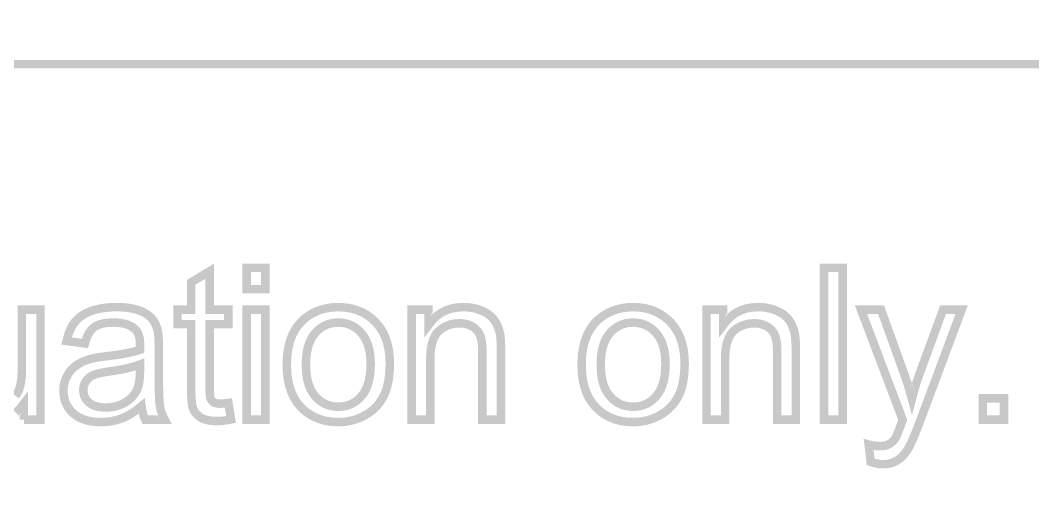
# Model space of a CAD drawing. Extents: x -5280327 to 29700, y -3925683 to 5564800.
# Drawn here: x 8608 to 13288, y 27439 to 29609 of the extents above; entities that cross this region are included whole.
import ezdxf

# ---------------------------------------------------------------- set-up
doc = ezdxf.new("R2010")
doc.units = 0
doc.linetypes.add('6', pattern=[2640.874023, 1320.437012, -1320.437012])
doc.layers.get('0').update_dxf_attribs({"linetype": 'CONTINUOUS'})

msp = doc.modelspace()

# ---------------------------------------------------------------- linework, layer by layer
at = {"color": 7, "linetype": '6', "const_width": 10343.1}
msp.add_lwpolyline([(0, 29405.6), (24528.3, 0)], dxfattribs=at)
msp.add_lwpolyline([(0, 29405.6), (24528.3, 0)], dxfattribs=at)
at = {"color": 7, "const_width": 39.2}
for points in [[(0, 29405.6), (19561.2, 29405.6), (19561.2, 25025.4), (0, 25025.4), (0, 29405.6)], [(9570.2, 27840.1), (9582.7, 27764), (9582.7, 27764), (9582.7, 27764), (9572.4, 27762), (9562.5, 27760.2), (9552.9, 27758.8), (9543.6, 27757.7), (9534.6, 27757), (9525.9, 27756.5), (9517.6, 27756.3), (9517.6, 27756.3), (9517.6, 27756.3), (9517.6, 27756.3), (9504.6, 27756.6), (9492.5, 27757.6), (9481.2, 27759.1), (9470.9, 27761.2), (9461.3, 27763.9), (9452.6, 27767.2), (9444.8, 27771.2), (9444.8, 27771.2), (9444.8, 27771.2), (9444.8, 27771.2), (9437.8, 27775.6), (9431.3, 27780.4), (9425.5, 27785.6), (9420.3, 27791.2), (9415.7, 27797.1), (9411.8, 27803.5), (9408.5, 27810.2), (9408.5, 27810.2), (9408.5, 27810.2), (9408.5, 27810.2), (9405.7, 27818.2), (9403.3, 27828.3), (9401.4, 27840.7), (9399.9, 27855.2), (9398.8, 27871.9), (9398.1, 27890.8), (9397.9, 27911.9), (9397.9, 27911.9), (9397.9, 28204.3), (9334.8, 28204.3), (9334.8, 28271.3), (9397.9, 28271.3), (9397.9, 28397.2), (9483.6, 28448.9), (9483.6, 28271.3), (9570.2, 28271.3), (9570.2, 28204.3), (9483.6, 28204.3), (9483.6, 27907.1), (9483.6, 27907.1), (9483.6, 27907.1), (9483.7, 27897.1), (9484, 27888.2), (9484.4, 27880.3), (9485.1, 27873.6), (9485.9, 27867.9), (9486.9, 27863.3), (9488.1, 27859.7), (9488.1, 27859.7), (9488.1, 27859.7), (9488.1, 27859.7), (9489.6, 27856.8), (9491.2, 27854.1), (9493.1, 27851.5), (9495.2, 27849.1), (9497.6, 27846.9), (9500.2, 27844.8), (9503, 27843), (9503, 27843), (9503, 27843), (9503, 27843), (9506.1, 27841.3), (9509.6, 27839.9), (9513.4, 27838.8), (9517.6, 27837.9), (9522.2, 27837.3), (9527.1, 27836.9), (9532.4, 27836.7), (9532.4, 27836.7), (9532.4, 27836.7), (9532.4, 27836.7), (9536.7, 27836.8), (9541.4, 27837), (9546.4, 27837.4), (9551.8, 27837.8), (9557.6, 27838.5), (9563.7, 27839.2), (9570.2, 27840.1)], [(9654.9, 28365.6), (9654.9, 28464.7), (9741.1, 28464.7), (9741.1, 28365.6), (9654.9, 28365.6)], [(12323.2, 27763), (12323.2, 28464.7), (12409.3, 28464.7), (12409.3, 27763), (12323.2, 27763)], [(8586, 27873), (8592.1, 27881.3), (8597.3, 27890.2), (8601.8, 27899.7), (8601.8, 27899.7), (8601.8, 27899.7), (8601.8, 27899.7), (8605.5, 27910.1), (8608.7, 27921.8), (8611.3, 27934.7), (8613.3, 27948.9), (8614.7, 27964.3), (8615.6, 27981), (8615.9, 27999), (8615.9, 27999), (8615.9, 28271.3), (8702, 28271.3), (8702, 27763), (8625, 27763)], [(9168.7, 27825.7), (9168.7, 27825.7), (9168.7, 27825.7), (9155.1, 27814.6), (9141.6, 27804.4), (9128.3, 27795.3), (9115.2, 27787.1), (9102.1, 27779.8), (9089.3, 27773.6), (9076.5, 27768.3), (9076.5, 27768.3), (9076.5, 27768.3), (9076.5, 27768.3), (9063.8, 27763.9), (9050.7, 27760.1), (9037.4, 27757), (9023.8, 27754.6), (9010, 27752.9), (8995.9, 27751.9), (8981.5, 27751.6), (8981.5, 27751.6), (8981.5, 27751.6), (8981.5, 27751.6), (8958.4, 27752.4), (8936.8, 27754.9), (8916.9, 27759.1), (8898.5, 27764.9), (8881.7, 27772.4), (8866.4, 27781.6), (8852.8, 27792.5), (8852.8, 27792.5), (8852.8, 27792.5), (8852.8, 27792.5), (8840.9, 27804.6), (8830.8, 27817.7), (8822.5, 27831.7), (8816.1, 27846.7), (8811.5, 27862.5), (8808.7, 27879.3), (8807.8, 27897), (8807.8, 27897), (8807.8, 27897), (8807.8, 27897), (8808.2, 27907.6), (8809.2, 27917.9), (8810.9, 27927.9), (8813.4, 27937.6), (8816.5, 27947.1), (8820.3, 27956.3), (8824.8, 27965.3), (8824.8, 27965.3), (8824.8, 27965.3), (8824.8, 27965.3), (8829.9, 27973.8), (8835.4, 27981.9), (8841.3, 27989.5), (8847.7, 27996.5), (8854.4, 28003.1), (8861.7, 28009.2), (8869.3, 28014.8), (8869.3, 28014.8), (8869.3, 28014.8), (8869.3, 28014.8), (8877.3, 28019.9), (8885.6, 28024.7), (8894.2, 28029.1), (8903, 28033.1), (8912.2, 28036.8), (8921.6, 28040.1), (8931.3, 28043), (8931.3, 28043), (8931.3, 28043), (8931.3, 28043), (8939.1, 28044.9), (8947.9, 28046.8), (8957.8, 28048.7), (8968.7, 28050.5), (8980.7, 28052.4), (8993.8, 28054.2), (9007.9, 28055.9), (9007.9, 28055.9), (9007.9, 28055.9), (9007.9, 28055.9), (9036.6, 28059.6), (9063, 28063.4), (9087.2, 28067.5), (9109.1, 28071.7), (9128.8, 28076.2), (9146.3, 28080.8), (9161.5, 28085.6), (9161.5, 28085.6), (9161.5, 28085.6), (9161.5, 28085.6), (9161.6, 28090.4), (9161.7, 28094.7), (9161.8, 28098.4), (9161.9, 28101.6), (9161.9, 28104.3), (9162, 28106.5), (9162, 28108.1), (9162, 28108.1), (9162, 28108.1), (9162, 28108.1), (9161.5, 28122.5), (9160, 28135.7), (9157.5, 28147.5), (9154, 28158.1), (9149.5, 28167.5), (9144, 28175.5), (9137.6, 28182.3), (9137.6, 28182.3), (9137.6, 28182.3), (9137.6, 28182.3), (9127.5, 28190), (9116.1, 28196.6), (9103.4, 28202), (9089.4, 28206.1), (9074, 28209.1), (9057.4, 28210.9), (9039.5, 28211.5), (9039.5, 28211.5), (9039.5, 28211.5), (9039.5, 28211.5), (9022.7, 28211.1), (9007.3, 28209.8), (8993.2, 28207.6), (8980.4, 28204.5), (8968.9, 28200.6), (8958.6, 28195.8), (8949.7, 28190.2), (8949.7, 28190.2), (8949.7, 28190.2), (8949.7, 28190.2), (8941.7, 28183.4), (8934.4, 28175.3), (8927.7, 28165.9), (8921.5, 28155.2), (8916, 28143), (8911.2, 28129.6), (8906.9, 28114.8), (8906.9, 28114.8), (8822.6, 28126.3), (8822.6, 28126.3), (8822.6, 28126.3), (8826.2, 28141.3), (8830.4, 28155.5), (8835.2, 28168.8), (8840.6, 28181.3), (8846.6, 28192.9), (8853.2, 28203.7), (8860.5, 28213.6), (8860.5, 28213.6), (8860.5, 28213.6), (8860.5, 28213.6), (8868.5, 28222.8), (8877.4, 28231.4), (8887.3, 28239.3), (8898.2, 28246.7), (8910, 28253.4), (8922.8, 28259.4), (8936.6, 28264.9), (8936.6, 28264.9), (8936.6, 28264.9), (8936.6, 28264.9), (8951.1, 28269.6), (8966.3, 28273.6), (8982.1, 28276.9), (8998.6, 28279.5), (9015.7, 28281.3), (9033.5, 28282.4), (9051.9, 28282.8), (9051.9, 28282.8), (9051.9, 28282.8), (9051.9, 28282.8), (9070, 28282.5), (9087.1, 28281.6), (9103.2, 28280), (9118.3, 28277.8), (9132.4, 28275), (9145.5, 28271.6), (9157.7, 28267.5), (9157.7, 28267.5), (9157.7, 28267.5), (9157.7, 28267.5), (9168.9, 28263), (9179.2, 28258.1), (9188.6, 28252.9), (9197.1, 28247.4), (9204.8, 28241.6), (9211.6, 28235.4), (9217.5, 28229), (9217.5, 28229), (9217.5, 28229), (9217.5, 28229), (9222.7, 28222.1), (9227.5, 28214.7), (9231.8, 28206.8), (9235.6, 28198.4), (9239, 28189.6), (9241.9, 28180.2), (9244.3, 28170.3), (9244.3, 28170.3), (9244.3, 28170.3), (9244.3, 28170.3), (9245.4, 28163.3), (9246.4, 28154.9), (9247.2, 28145), (9247.8, 28133.6), (9248.3, 28120.8), (9248.5, 28106.6), (9248.6, 28090.9), (9248.6, 28090.9), (9248.6, 27976), (9248.6, 27976), (9248.6, 27976), (9248.7, 27943.5), (9249.1, 27914.6), (9249.6, 27889.3), (9250.4, 27867.6), (9251.4, 27849.5), (9252.6, 27835), (9254.1, 27824.1), (9254.1, 27824.1), (9254.1, 27824.1), (9254.1, 27824.1), (9255.9, 27815), (9258.1, 27806.1), (9260.8, 27797.3), (9263.9, 27788.5), (9267.5, 27779.9), (9271.5, 27771.4), (9275.9, 27763), (9275.9, 27763), (9185.9, 27763), (9185.9, 27763), (9185.9, 27763), (9182.3, 27770.9), (9179, 27779.1), (9176.2, 27787.7), (9173.7, 27796.6), (9171.6, 27806), (9170, 27815.7), (9168.7, 27825.7)], [(9654.9, 28271.3), (9741.1, 28271.3), (9741.1, 27763), (9654.9, 27763), (9654.9, 28271.3)], [(9840.2, 28017.2), (9840.2, 28017.2), (9840.2, 28017.2), (9841.8, 28056), (9846.6, 28091.9), (9854.6, 28124.7), (9865.8, 28154.6), (9880.2, 28181.5), (9897.8, 28205.4), (9918.7, 28226.3), (9918.7, 28226.3), (9918.7, 28226.3), (9918.7, 28226.3), (9938, 28241.3), (9958.5, 28254), (9980.1, 28264.4), (10003, 28272.4), (10027, 28278.2), (10052.2, 28281.7), (10078.5, 28282.8), (10078.5, 28282.8), (10078.5, 28282.8), (10078.5, 28282.8), (10107.7, 28281.4), (10135.3, 28277.2), (10161.3, 28270.2), (10185.8, 28260.4), (10208.7, 28247.8), (10230.1, 28232.3), (10249.8, 28214.1), (10249.8, 28214.1), (10249.8, 28214.1), (10249.8, 28214.1), (10267.5, 28193.4), (10282.4, 28170.6), (10294.7, 28145.6), (10304.2, 28118.5), (10310.9, 28089.3), (10315, 28057.9), (10316.4, 28024.4), (10316.4, 28024.4), (10316.4, 28024.4), (10316.4, 28024.4), (10315.8, 27997.2), (10314, 27971.7), (10311, 27948), (10306.8, 27925.9), (10301.4, 27905.6), (10294.8, 27886.9), (10286.9, 27870), (10286.9, 27870), (10286.9, 27870), (10286.9, 27870), (10278, 27854.5), (10267.9, 27839.9), (10256.8, 27826.4), (10244.6, 27813.9), (10231.2, 27802.5), (10216.8, 27792.1), (10201.3, 27782.7), (10201.3, 27782.7), (10201.3, 27782.7), (10201.3, 27782.7), (10185, 27774.4), (10168.3, 27767.4), (10151.2, 27761.7), (10133.6, 27757.3), (10115.7, 27754.1), (10097.3, 27752.2), (10078.5, 27751.6), (10078.5, 27751.6), (10078.5, 27751.6), (10078.5, 27751.6), (10048.8, 27752.9), (10020.9, 27757.1), (9994.5, 27764.1), (9969.9, 27773.9), (9946.9, 27786.5), (9925.6, 27801.8), (9906, 27820), (9906, 27820), (9906, 27820), (9906, 27820), (9888.5, 27840.8), (9873.7, 27864), (9861.7, 27889.7), (9852.2, 27917.9), (9845.5, 27948.5), (9841.5, 27981.6), (9840.2, 28017.2)], [(10417.4, 27763), (10417.4, 28271.3), (10494.9, 28271.3), (10494.9, 28199.1), (10494.9, 28199.1), (10494.9, 28199.1), (10511.9, 28221.3), (10531, 28240.1), (10552, 28255.5), (10575.1, 28267.4), (10600.3, 28276), (10627.5, 28281.1), (10656.7, 28282.8), (10656.7, 28282.8), (10656.7, 28282.8), (10656.7, 28282.8), (10669.6, 28282.5), (10682.3, 28281.5), (10694.7, 28279.8), (10706.8, 28277.4), (10718.5, 28274.4), (10730, 28270.7), (10741.1, 28266.3), (10741.1, 28266.3), (10741.1, 28266.3), (10741.1, 28266.3), (10751.8, 28261.4), (10761.6, 28256), (10770.6, 28250.3), (10778.8, 28244.1), (10786.3, 28237.5), (10792.9, 28230.4), (10798.8, 28223), (10798.8, 28223), (10798.8, 28223), (10798.8, 28223), (10804, 28215.1), (10808.8, 28206.8), (10813.1, 28198.2), (10816.9, 28189.1), (10820.3, 28179.6), (10823.2, 28169.7), (10825.6, 28159.3), (10825.6, 28159.3), (10825.6, 28159.3), (10825.6, 28159.3), (10826.9, 28151.8), (10828, 28142.7), (10828.8, 28132.2), (10829.5, 28120.3), (10830, 28106.8), (10830.3, 28091.9), (10830.4, 28075.6), (10830.4, 28075.6), (10830.4, 27763), (10744.3, 27763), (10744.3, 28072.2), (10744.3, 28072.2), (10744.3, 28072.2), (10744, 28086.7), (10743.4, 28100.1), (10742.4, 28112.5), (10741, 28123.7), (10739.1, 28133.9), (10736.9, 28143), (10734.2, 28151), (10734.2, 28151), (10734.2, 28151), (10734.2, 28151), (10731, 28158.2), (10727.2, 28165), (10722.7, 28171.4), (10717.6, 28177.3), (10711.9, 28182.8), (10705.5, 28187.9), (10698.5, 28192.6), (10698.5, 28192.6), (10698.5, 28192.6), (10698.5, 28192.6), (10691, 28196.7), (10683.2, 28200.2), (10675, 28203.1), (10666.4, 28205.3), (10657.4, 28206.9), (10648.1, 28207.8), (10638.5, 28208.1), (10638.5, 28208.1), (10638.5, 28208.1), (10638.5, 28208.1), (10623.1, 28207.4), (10608.3, 28205.3), (10594.1, 28201.7), (10580.5, 28196.7), (10567.5, 28190.3), (10555.2, 28182.5), (10543.5, 28173.2), (10543.5, 28173.2), (10543.5, 28173.2), (10543.5, 28173.2), (10532.9, 28161.9), (10523.9, 28148.1), (10516.6, 28131.7), (10510.9, 28112.8), (10506.8, 28091.3), (10504.3, 28067.2), (10503.5, 28040.6), (10503.5, 28040.6), (10503.5, 27763), (10417.4, 27763)], [(11202.8, 28017.2), (11202.8, 28017.2), (11202.8, 28017.2), (11204.4, 28056), (11209.2, 28091.9), (11217.2, 28124.7), (11228.4, 28154.6), (11242.8, 28181.5), (11260.4, 28205.4), (11281.2, 28226.3), (11281.2, 28226.3), (11281.2, 28226.3), (11281.2, 28226.3), (11300.6, 28241.3), (11321.1, 28254), (11342.7, 28264.4), (11365.6, 28272.4), (11389.6, 28278.2), (11414.7, 28281.7), (11441.1, 28282.8), (11441.1, 28282.8), (11441.1, 28282.8), (11441.1, 28282.8), (11470.3, 28281.4), (11497.9, 28277.2), (11523.9, 28270.2), (11548.4, 28260.4), (11571.3, 28247.8), (11592.7, 28232.3), (11612.4, 28214.1), (11612.4, 28214.1), (11612.4, 28214.1), (11612.4, 28214.1), (11630.1, 28193.4), (11645, 28170.6), (11657.2, 28145.6), (11666.8, 28118.5), (11673.5, 28089.3), (11677.6, 28057.9), (11679, 28024.4), (11679, 28024.4), (11679, 28024.4), (11679, 28024.4), (11678.4, 27997.2), (11676.6, 27971.7), (11673.6, 27948), (11669.4, 27925.9), (11664, 27905.6), (11657.3, 27886.9), (11649.5, 27870), (11649.5, 27870), (11649.5, 27870), (11649.5, 27870), (11640.6, 27854.5), (11630.5, 27839.9), (11619.4, 27826.4), (11607.1, 27813.9), (11593.8, 27802.5), (11579.4, 27792.1), (11563.9, 27782.7), (11563.9, 27782.7), (11563.9, 27782.7), (11563.9, 27782.7), (11547.6, 27774.4), (11530.9, 27767.4), (11513.8, 27761.7), (11496.2, 27757.3), (11478.3, 27754.1), (11459.9, 27752.2), (11441.1, 27751.6), (11441.1, 27751.6), (11441.1, 27751.6), (11441.1, 27751.6), (11411.4, 27752.9), (11383.5, 27757.1), (11357.1, 27764.1), (11332.5, 27773.9), (11309.5, 27786.5), (11288.2, 27801.8), (11268.6, 27820), (11268.6, 27820), (11268.6, 27820), (11268.6, 27820), (11251.1, 27840.8), (11236.3, 27864), (11224.2, 27889.7), (11214.8, 27917.9), (11208.1, 27948.5), (11204.1, 27981.6), (11202.8, 28017.2)], [(11780, 27763), (11780, 28271.3), (11857.5, 28271.3), (11857.5, 28199.1), (11857.5, 28199.1), (11857.5, 28199.1), (11874.5, 28221.3), (11893.6, 28240.1), (11914.6, 28255.5), (11937.7, 28267.4), (11962.9, 28276), (11990.1, 28281.1), (12019.3, 28282.8), (12019.3, 28282.8), (12019.3, 28282.8), (12019.3, 28282.8), (12032.2, 28282.5), (12044.9, 28281.5), (12057.3, 28279.8), (12069.3, 28277.4), (12081.1, 28274.4), (12092.6, 28270.7), (12103.7, 28266.3), (12103.7, 28266.3), (12103.7, 28266.3), (12103.7, 28266.3), (12114.3, 28261.4), (12124.2, 28256), (12133.2, 28250.3), (12141.4, 28244.1), (12148.9, 28237.5), (12155.5, 28230.4), (12161.4, 28223), (12161.4, 28223), (12161.4, 28223), (12161.4, 28223), (12166.6, 28215.1), (12171.4, 28206.8), (12175.7, 28198.2), (12179.5, 28189.1), (12182.9, 28179.6), (12185.8, 28169.7), (12188.2, 28159.3), (12188.2, 28159.3), (12188.2, 28159.3), (12188.2, 28159.3), (12189.5, 28151.8), (12190.6, 28142.7), (12191.4, 28132.2), (12192.1, 28120.3), (12192.6, 28106.8), (12192.9, 28091.9), (12193, 28075.6), (12193, 28075.6), (12193, 27763), (12106.8, 27763), (12106.8, 28072.2), (12106.8, 28072.2), (12106.8, 28072.2), (12106.6, 28086.7), (12106, 28100.1), (12105, 28112.5), (12103.6, 28123.7), (12101.7, 28133.9), (12099.5, 28143), (12096.8, 28151), (12096.8, 28151), (12096.8, 28151), (12096.8, 28151), (12093.6, 28158.2), (12089.8, 28165), (12085.3, 28171.4), (12080.2, 28177.3), (12074.5, 28182.8), (12068.1, 28187.9), (12061.1, 28192.6), (12061.1, 28192.6), (12061.1, 28192.6), (12061.1, 28192.6), (12053.6, 28196.7), (12045.8, 28200.2), (12037.6, 28203.1), (12029, 28205.3), (12020, 28206.9), (12010.7, 28207.8), (12001.1, 28208.1), (12001.1, 28208.1), (12001.1, 28208.1), (12001.1, 28208.1), (11985.7, 28207.4), (11970.9, 28205.3), (11956.7, 28201.7), (11943.1, 28196.7), (11930.1, 28190.3), (11917.8, 28182.5), (11906.1, 28173.2), (11906.1, 28173.2), (11906.1, 28173.2), (11906.1, 28173.2), (11895.5, 28161.9), (11886.5, 28148.1), (11879.2, 28131.7), (11873.4, 28112.8), (11869.4, 28091.3), (11866.9, 28067.2), (11866.1, 28040.6), (11866.1, 28040.6), (11866.1, 27763), (11780, 27763)], [(12539, 27567.3), (12529.5, 27648.2), (12529.5, 27648.2), (12529.5, 27648.2), (12537.4, 27646.1), (12545, 27644.4), (12552.3, 27643), (12559.4, 27641.9), (12566.1, 27641.1), (12572.6, 27640.7), (12578.8, 27640.5), (12578.8, 27640.5), (12578.8, 27640.5), (12578.8, 27640.5), (12586.7, 27640.7), (12594.2, 27641.3), (12601.3, 27642.3), (12607.8, 27643.6), (12613.9, 27645.4), (12619.5, 27647.5), (12624.7, 27650.1), (12624.7, 27650.1), (12624.7, 27650.1), (12624.7, 27650.1), (12629.5, 27653), (12634, 27656.2), (12638.3, 27659.7), (12642.4, 27663.5), (12646.1, 27667.7), (12649.7, 27672.1), (12652.9, 27676.9), (12652.9, 27676.9), (12652.9, 27676.9), (12652.9, 27676.9), (12655.5, 27681.4), (12658.4, 27687.4), (12661.8, 27695), (12665.5, 27704.2), (12669.7, 27714.9), (12674.3, 27727.2), (12679.3, 27741), (12679.3, 27741), (12679.3, 27741), (12679.3, 27741), (12680, 27743.2), (12680.9, 27745.7), (12681.8, 27748.4), (12682.9, 27751.4), (12684.1, 27754.7), (12685.5, 27758.3), (12686.9, 27762.1), (12686.9, 27762.1), (12494, 28271.3), (12586.9, 28271.3), (12692.7, 27977), (12692.7, 27977), (12692.7, 27977), (12698.5, 27960.9), (12704.1, 27944.5), (12709.5, 27927.9), (12714.8, 27911.1), (12719.9, 27894.1), (12724.8, 27876.8), (12729.5, 27859.2), (12729.5, 27859.2), (12729.5, 27859.2), (12729.5, 27859.2), (12733.9, 27876.1), (12738.5, 27892.9), (12743.3, 27909.6), (12748.3, 27926.1), (12753.6, 27942.6), (12759.2, 27958.9), (12764.9, 27975.1), (12764.9, 27975.1), (12873.6, 28271.3), (12959.7, 28271.3), (12766.4, 27754.4), (12766.4, 27754.4), (12766.4, 27754.4), (12757.8, 27731.6), (12749.7, 27710.8), (12742.2, 27692.2), (12735.3, 27675.7), (12729, 27661.4), (12723.2, 27649.2), (12718, 27639.1), (12718, 27639.1), (12718, 27639.1), (12718, 27639.1), (12711.3, 27627.4), (12704.4, 27616.6), (12697.1, 27606.7), (12689.6, 27597.8), (12681.8, 27589.8), (12673.7, 27582.8), (12665.4, 27576.6), (12665.4, 27576.6), (12665.4, 27576.6), (12665.4, 27576.6), (12656.7, 27571.4), (12647.5, 27566.9), (12637.8, 27563.2), (12627.7, 27560.4), (12617.1, 27558.4), (12606.1, 27557.2), (12594.5, 27556.8), (12594.5, 27556.8), (12594.5, 27556.8), (12594.5, 27556.8), (12587.3, 27557), (12579.9, 27557.6), (12572.2, 27558.7), (12564.2, 27560.2), (12556.1, 27562.1), (12547.7, 27564.5), (12539, 27567.3)], [(9928.7, 28017.2), (9929.6, 27990.3), (9932.2, 27965.4), (9936.5, 27942.5), (9942.6, 27921.6), (9950.4, 27902.7), (9960, 27885.8), (9971.3, 27871), (9971.3, 27871), (9971.3, 27871), (9971.3, 27871), (9983.9, 27858.1), (9997.4, 27847.2), (10011.9, 27838.2), (10027.2, 27831.3), (10043.4, 27826.4), (10060.5, 27823.4), (10078.5, 27822.4), (10078.5, 27822.4), (10078.5, 27822.4), (10078.5, 27822.4), (10096.4, 27823.4), (10113.4, 27826.4), (10129.5, 27831.4), (10144.8, 27838.3), (10159.1, 27847.3), (10172.6, 27858.3), (10185.2, 27871.2), (10185.2, 27871.2), (10185.2, 27871.2), (10185.2, 27871.2), (10196.5, 27886.2), (10206.1, 27903.3), (10213.9, 27922.5), (10220, 27943.7), (10224.4, 27967.1), (10227, 27992.5), (10227.8, 28020.1), (10227.8, 28020.1), (10227.8, 28020.1), (10227.8, 28020.1), (10227, 28046.1), (10224.3, 28070.2), (10220, 28092.5), (10213.8, 28112.9), (10206, 28131.4), (10196.4, 28148.1), (10185, 28162.9), (10185, 28162.9), (10185, 28162.9), (10185, 28162.9), (10172.3, 28175.8), (10158.8, 28186.7), (10144.5, 28195.6), (10129.2, 28202.6), (10113.2, 28207.5), (10096.3, 28210.5), (10078.5, 28211.5), (10078.5, 28211.5), (10078.5, 28211.5), (10078.5, 28211.5), (10060.5, 28210.5), (10043.4, 28207.5), (10027.2, 28202.6), (10011.9, 28195.7), (9997.4, 28186.8), (9983.9, 28176), (9971.3, 28163.2), (9971.3, 28163.2), (9971.3, 28163.2), (9971.3, 28163.2), (9960, 28148.3), (9950.4, 28131.5), (9942.6, 28112.7), (9936.5, 28091.8), (9932.2, 28068.9), (9929.6, 28044.1), (9928.7, 28017.2)], [(11291.3, 28017.2), (11292.2, 27990.3), (11294.8, 27965.4), (11299.1, 27942.5), (11305.2, 27921.6), (11313, 27902.7), (11322.6, 27885.8), (11333.9, 27871), (11333.9, 27871), (11333.9, 27871), (11333.9, 27871), (11346.5, 27858.1), (11360, 27847.2), (11374.4, 27838.2), (11389.8, 27831.3), (11406, 27826.4), (11423.1, 27823.4), (11441.1, 27822.4), (11441.1, 27822.4), (11441.1, 27822.4), (11441.1, 27822.4), (11459, 27823.4), (11476, 27826.4), (11492.1, 27831.4), (11507.4, 27838.3), (11521.7, 27847.3), (11535.2, 27858.3), (11547.8, 27871.2), (11547.8, 27871.2), (11547.8, 27871.2), (11547.8, 27871.2), (11559.1, 27886.2), (11568.7, 27903.3), (11576.5, 27922.5), (11582.6, 27943.7), (11587, 27967.1), (11589.6, 27992.5), (11590.4, 28020.1), (11590.4, 28020.1), (11590.4, 28020.1), (11590.4, 28020.1), (11589.6, 28046.1), (11586.9, 28070.2), (11582.6, 28092.5), (11576.4, 28112.9), (11568.6, 28131.4), (11559, 28148.1), (11547.6, 28162.9), (11547.6, 28162.9), (11547.6, 28162.9), (11547.6, 28162.9), (11534.9, 28175.8), (11521.4, 28186.7), (11507.1, 28195.6), (11491.8, 28202.6), (11475.8, 28207.5), (11458.9, 28210.5), (11441.1, 28211.5), (11441.1, 28211.5), (11441.1, 28211.5), (11441.1, 28211.5), (11423.1, 28210.5), (11406, 28207.5), (11389.8, 28202.6), (11374.4, 28195.7), (11360, 28186.8), (11346.5, 28176), (11333.9, 28163.2), (11333.9, 28163.2), (11333.9, 28163.2), (11333.9, 28163.2), (11322.6, 28148.3), (11313, 28131.5), (11305.2, 28112.7), (11299.1, 28091.8), (11294.8, 28068.9), (11292.2, 28044.1), (11291.3, 28017.2)], [(9161.5, 28018.1), (9147.1, 28012.8), (9130.9, 28007.7), (9112.7, 28002.8), (9092.6, 27998.1), (9070.6, 27993.7), (9046.6, 27989.5), (9020.8, 27985.6), (9020.8, 27985.6), (9020.8, 27985.6), (9020.8, 27985.6), (9006.2, 27983.4), (8993, 27981.1), (8981, 27978.7), (8970.2, 27976.2), (8960.8, 27973.7), (8952.6, 27971.1), (8945.6, 27968.4), (8945.6, 27968.4), (8945.6, 27968.4), (8945.6, 27968.4), (8939.6, 27965.4), (8933.9, 27962.2), (8928.6, 27958.5), (8923.8, 27954.5), (8919.3, 27950.2), (8915.3, 27945.4), (8911.7, 27940.4), (8911.7, 27940.4), (8911.7, 27940.4), (8911.7, 27940.4), (8908.5, 27935), (8905.8, 27929.5), (8903.6, 27923.8), (8901.9, 27918), (8900.7, 27912), (8899.9, 27905.8), (8899.7, 27899.4), (8899.7, 27899.4), (8899.7, 27899.4), (8899.7, 27899.4), (8900.2, 27889.8), (8901.8, 27880.7), (8904.5, 27872), (8908.2, 27863.8), (8913, 27856.1), (8918.9, 27848.8), (8925.8, 27842), (8925.8, 27842), (8925.8, 27842), (8925.8, 27842), (8933.7, 27835.9), (8942.7, 27830.8), (8952.6, 27826.5), (8963.5, 27823.3), (8975.4, 27820.9), (8988.3, 27819.5), (9002.1, 27819), (9002.1, 27819), (9002.1, 27819), (9002.1, 27819), (9016.1, 27819.5), (9029.7, 27820.8), (9042.8, 27823), (9055.4, 27826.1), (9067.6, 27830.1), (9079.4, 27835), (9090.7, 27840.8), (9090.7, 27840.8), (9090.7, 27840.8), (9090.7, 27840.8), (9101.3, 27847.4), (9111.1, 27854.6), (9120.1, 27862.4), (9128.2, 27870.9), (9135.5, 27880.1), (9142, 27889.9), (9147.6, 27900.4), (9147.6, 27900.4), (9147.6, 27900.4), (9147.6, 27900.4), (9151.3, 27909.3), (9154.4, 27919.3), (9157, 27930.5), (9158.9, 27942.8), (9160.4, 27956.3), (9161.2, 27970.8), (9161.5, 27986.5), (9161.5, 27986.5), (9161.5, 28018.1)], [(8625, 27763), (8625, 27837.7), (8625, 27837.7), (8625, 27837.7), (8607.2, 27814.8), (8587.6, 27795.5)], [(13057.4, 27763), (13057.4, 27861.2), (13155.5, 27861.2), (13155.5, 27763), (13057.4, 27763)]]:
    msp.add_lwpolyline(points, dxfattribs=at)

doc.saveas('drawing.dxf')
